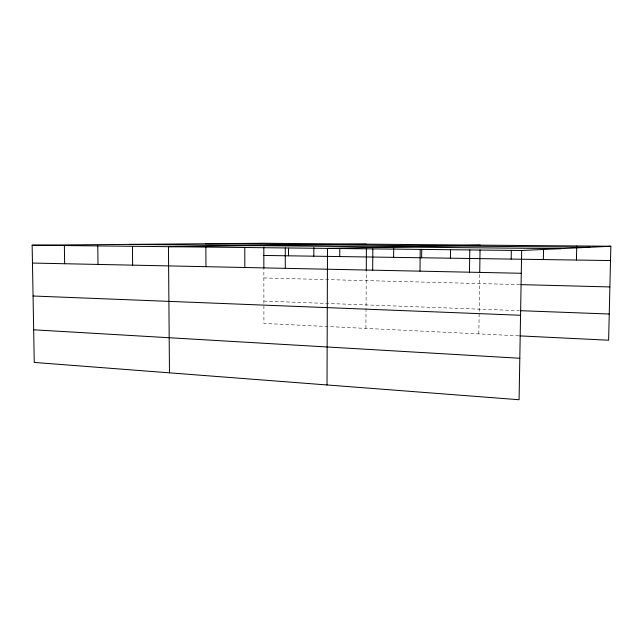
<?xml version="1.0" encoding="UTF-8"?>
<svg xmlns="http://www.w3.org/2000/svg" width="643" height="643" viewBox="0 0 643 643"><rect width="100%" height="100%" fill="white"/><g stroke="black" fill="none" stroke-linecap="round" stroke-linejoin="round"><path stroke-width="0.48" stroke-dasharray="3.21 2.41" d="M365.915 328.404L366.261 271.74M478.842 333.894L479.71 273.58M263.871 277.961L519.801 284.6M263.895 301.077L519.351 310.649M518.917 335.847L263.919 323.437L263.855 269.152"/><path stroke-width="0.96" d="M285.283 268.34L285.283 247.941M288.522 255.81L288.522 248.222M313.816 256.179L313.84 247.539M327.022 384.956L327.48 248.399L480.12 245.128M339.753 256.565L339.785 248.777M366.269 270.751L366.406 248.085M372.691 270.173L372.836 248.889M393.637 257.353L393.717 248.375M420 271.161L420.217 249.404M421.647 257.763L421.728 249.315M450.397 258.189L450.502 249.629M469.478 272.198L469.784 249.942M479.726 272.584L480.048 249.942M511.193 259.081L511.338 250.28M610.85 246.253L521.674 250.497L519.094 399.737L34.248 362.435L32.15 245.2L263.823 243.263L610.85 246.253L608.624 340.211L519.914 335.895M543.351 259.555L543.536 249.637M576.441 260.037L576.747 245.956M366.43 244.147L168.45 246.679L169.471 372.836M205.575 243.753L589.816 247.25M129.299 244.388L560.913 248.632M32.15 245.2L521.674 250.497M263.839 255.448L610.512 260.544M32.471 263.059L521.28 273.275M520.798 284.624L609.885 286.931M520.348 310.69L609.242 314.017M33.058 296.005L520.557 315.263M33.661 329.795L519.809 358.264M64.364 245.546L64.646 263.726M97.776 245.907L98.017 264.426M132.442 246.285L132.643 265.149M205.864 247.081L205.969 266.684M244.782 247.499L244.83 267.496M263.831 247.008L263.855 268.171"/></g></svg>
